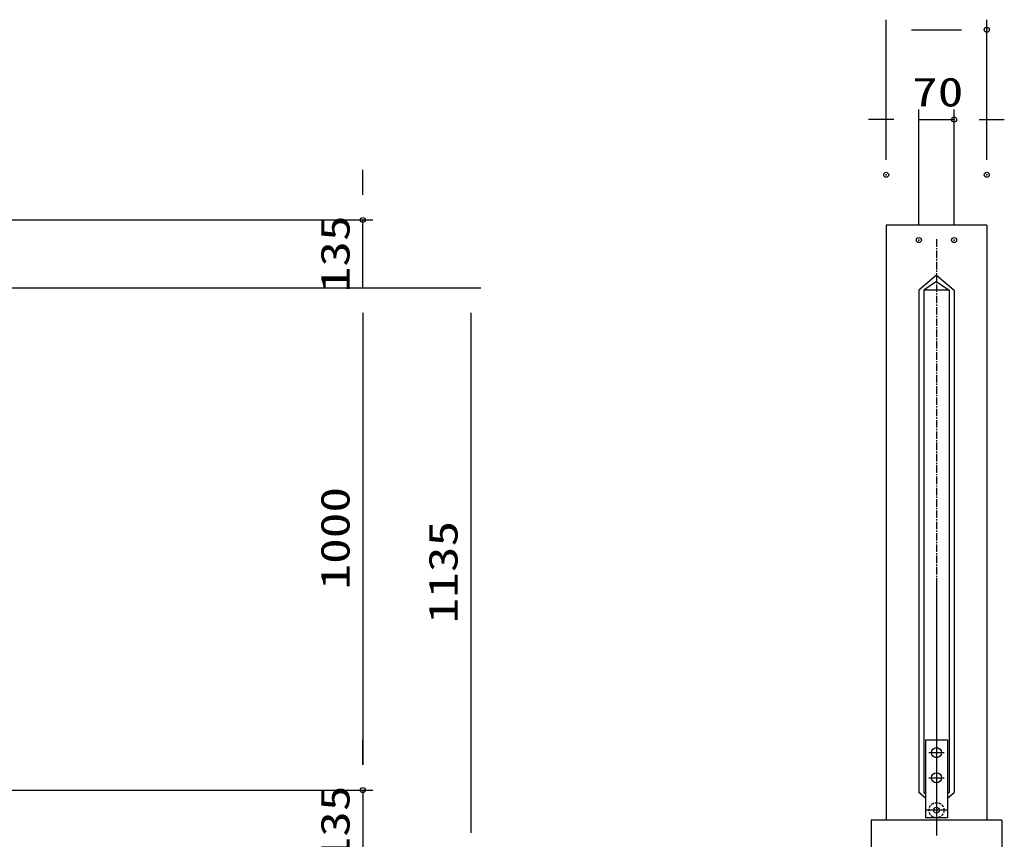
# Model space of a CAD drawing. Units: millimetres, scale not verified. Extents: x -5940 to 5940, y -4200 to 4200.
# Drawn here: x 1867 to 3826, y -437 to 1195 of the extents above; entities that cross this region are included whole.
import ezdxf
from ezdxf.enums import TextEntityAlignment as Align

# ---------------------------------------------------------------- set-up
doc = ezdxf.new("R2010")
doc.units = ezdxf.units.MM
doc.header["$LTSCALE"] = 20
doc.header["$PDMODE"] = 32
doc.header["$PDSIZE"] = 10
doc.linetypes.add('USER1', pattern=[0.375, 0.25, -0.125])
doc.linetypes.add('USER4', pattern=[1.125, 0.75, -0.125, 0.125, -0.125])
doc.layers.add('0-0_1', color=7, linetype='Continuous', lineweight=25)
doc.layers.add('0-2_0', color=7, linetype='Continuous', lineweight=25)
doc.layers.add('0-3_DEFPOINTS', color=7, linetype='Continuous')
doc.styles.add('ＭＳ ゴシック', font='')
doc.styles.get('ＭＳ ゴシック').set_extended_font_data('MS Gothic')

msp = doc.modelspace()

# ---------------------------------------------------------------- linework, layer by layer
at = {"layer": '0-0_1'}
for p, q in [((3791.32, 786.09), (3591.32, 786.09)), ((3591.32, 786.09), (3591.32, -398.91)), ((3791.32, 786.09), (3791.32, -398.91)), ((3691.32, 686.09), (3726.32, 656.09)), ((3691.32, 673.89), (3666.32, 656.09)), ((3666.32, 656.09), (3666.32, -343.91)), ((3716.32, 656.09), (3666.32, 656.09)), ((3726.32, 656.09), (3726.32, -343.91)), ((3669.32, -238.91), (3669.32, -393.91)), ((3669.32, -355.05), (3656.32, -343.9)), ((3669.32, -355.05), (3656.32, -343.9)), ((3666.32, -343.91), (3669.32, -346.04)), ((3666.32, -343.91), (3669.32, -346.04)), ((3669.32, -343.91), (3666.32, -343.91)), ((3713.32, -355.05), (3726.32, -343.9)), ((3713.32, -355.05), (3726.32, -343.9)), ((3716.32, -343.91), (3713.32, -346.04)), ((3716.32, -343.91), (3713.32, -343.91)), ((3716.32, -343.91), (3713.32, -346.04)), ((3713.32, -378.91), (3669.32, -378.91)), ((3561.32, -398.91), (3561.32, -473.91)), ((3821.32, -398.91), (3561.32, -398.91)), ((3821.32, -398.91), (3821.32, -473.91))]:
    msp.add_line(p, q, dxfattribs=at)
at = {"layer": '0-0_1', "color": 4, "linetype": 'USER4'}
for p, q in [((3691.32, 757.8), (3691.32, -429.25)), ((3691.32, 73.34), (3691.32, -429.26))]:
    msp.add_line(p, q, dxfattribs=at)
at = {"layer": '0-0_1'}
for points in [[(3691.32, 686.09), (3656.32, 656.09), (3656.32, -343.91)], [(3691.32, 673.89), (3716.32, 656.09), (3716.32, -343.91)], [(3713.32, -238.91), (3713.32, -393.91), (3669.32, -393.91)]]:
    msp.add_lwpolyline(points, dxfattribs=at)
at = {"layer": '0-2_0', "color": 1}
for p, q in [((3591.32, 916.09), (3591.32, 1194.9)), ((3791.32, 916.09), (3791.32, 1194.9)), ((3656.32, 786.09), (3656.32, 1015.9)), ((3726.32, 786.09), (3726.32, 1015.9)), ((1536, 796.09), (2569.64, 796.09)), ((1616, 661.09), (2569.64, 661.09)), ((1616, 661.09), (2569.64, 661.09)), ((1656, 661.09), (2784.64, 661.09)), ((1656, -338.91), (2569.64, -338.91)), ((1696, -338.91), (2569.64, -338.91))]:
    msp.add_line(p, q, dxfattribs=at)
at = {"layer": '0-2_0', "color": 2}
for p, q in [((3641.32, 1174.9), (3741.32, 1174.9)), ((3606.32, 995.9), (3556.32, 995.9)), ((3656.32, 995.9), (3726.32, 995.9)), ((3776.32, 995.9), (3826.32, 995.9)), ((2549.64, 846.09), (2549.64, 896.09)), ((2549.64, 661.09), (2549.64, 796.09)), ((2549.64, 611.09), (2549.64, 561.09)), ((2549.64, 611.09), (2549.64, -288.91)), ((2764.64, 611.09), (2764.64, -423.91)), ((2549.64, -288.91), (2549.64, -238.91)), ((2549.64, -338.91), (2549.64, -473.91))]:
    msp.add_line(p, q, dxfattribs=at)
at = {"layer": '0-2_0'}
for p, q in [((3669.32, -238.91), (3713.32, -238.91)), ((3676.32, -264.38), (3706.32, -264.38)), ((3676.32, -314.38), (3706.32, -314.38))]:
    msp.add_line(p, q, dxfattribs=at)
at = {"layer": '0-2_0', "color": 4}
for centre, radius in [((3691.32, -264.38), 10), ((3691.32, -314.38), 10), ((3691.32, -378.91), 6)]:
    msp.add_circle(centre, radius, dxfattribs=at)
at = {"layer": '0-2_0', "color": 4, "linetype": 'USER1'}
msp.add_circle((3691.32, -378.91), 15, dxfattribs=at)
at = {"layer": '0-3_DEFPOINTS'}
for p in [(3791.32, 1174.9), (3726.32, 995.9), (3591.32, 886.09), (3791.32, 886.09), (2549.64, 796.09), (3656.32, 756.09), (3726.32, 756.09), (2549.64, -338.91)]:
    msp.add_point(p, dxfattribs=at)

# ---------------------------------------------------------------- texts
at = {"layer": '0-2_0', "color": 3, "style": 'ＭＳ ゴシック', "width": 1.3}
msp.add_text('70', height=57.77, dxfattribs=at).set_placement((3642.75, 1004.8), align=Align.BOTTOM_LEFT)
for s, p in [('135', (2540.75, 652.09)), ('1000', (2540.75, 60.31)), ('1135', (2755.75, -7.19)), ('135', (2540.75, -482.91))]:
    msp.add_text(s, height=57.77, rotation=90, dxfattribs=at).set_placement(p, align=Align.BOTTOM_LEFT)

doc.saveas('drawing.dxf')
